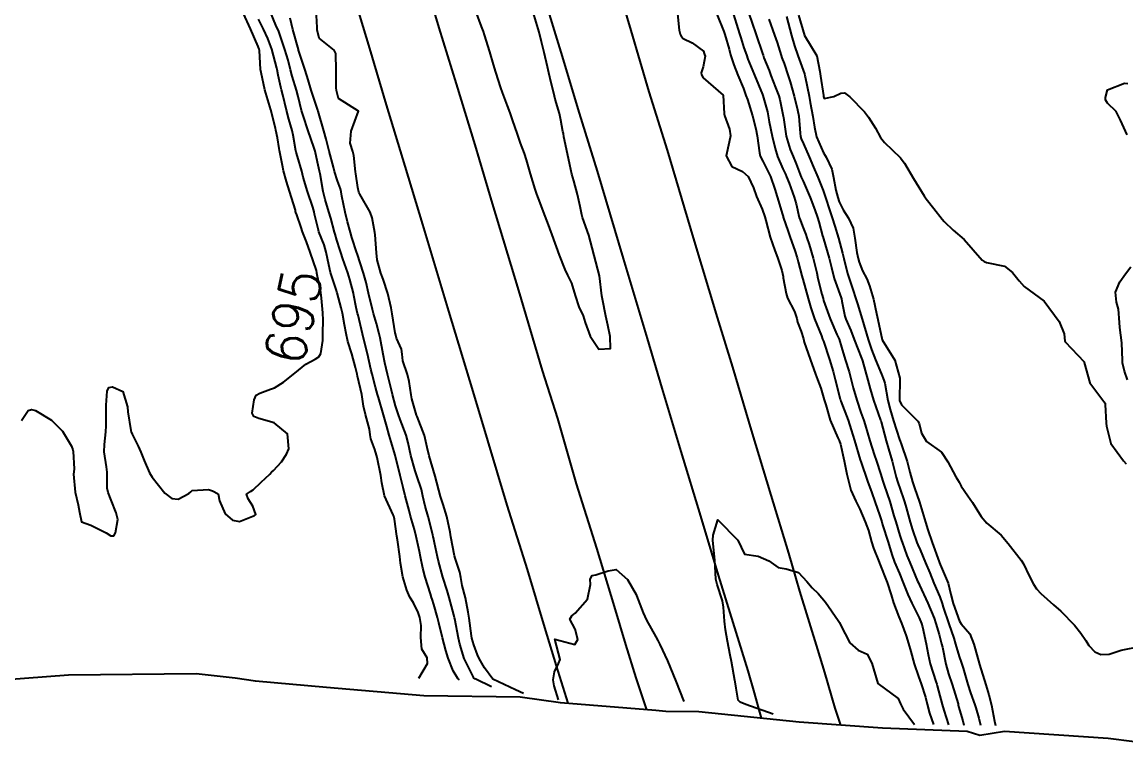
# Model space of a CAD drawing. Header units: metres. Extents: x 292545 to 299085, y 7450245 to 7463078.
# Drawn here: x 293987.8 to 294096.9, y 7462600.9 to 7462672.1 of the extents above; entities that cross this region are included whole.
import ezdxf
from ezdxf.enums import TextEntityAlignment as Align

# ---------------------------------------------------------------- set-up
doc = ezdxf.new("R2010")
doc.units = ezdxf.units.M
for name, color, linetype in [('Area', 45, 'Continuous'), ('Cotas', 45, 'Continuous'), ('Curvas de Nivel 1m', 11, 'Continuous'), ('Curvas de Nivel 5m', 15, 'Continuous'), ('Vias Primárias', 230, 'Continuous')]:
    doc.layers.add(name, color=color, linetype=linetype)
doc.styles.add('Style-STANDARD', font='STANDARD.shx')

msp = doc.modelspace()

# ---------------------------------------------------------------- linework, layer by layer
at = {"layer": 'Area'}
msp.add_polyline3d([(294097.75, 7462600.94, 694.28), (294095.13, 7462601.27, 694.26), (294084.87, 7462601.97, 694.52), (294082.43, 7462601.58, 695.22), (294081.2, 7462601.97, 695.78), (294072.83, 7462602.31, 700.39), (294064.59, 7462602.89, 700.31), (294054.66, 7462603.92, 699.52), (294051.42, 7462603.96, 700.16), (294050.43, 7462604.04, 700.27), (294041, 7462604.82, 700.18), (294037.02, 7462605.38, 699.83), (294027.5, 7462605.5, 695.88), (294017.87, 7462606.31, 696.15), (294010.86, 7462606.96, 695.68), (294008.85, 7462607.26, 695.56), (294004.98, 7462607.66, 695.81), (293992.36, 7462607.53, 696.35), (293985.83, 7462607.04, 695.91)], dxfattribs=at)
at = {"layer": 'Curvas de Nivel 1m', "flags": 128}
for points, elevation in [([(294031.01, 7462607.08), (294030.83, 7462607.21), (294030.39, 7462607.97), (294029.89, 7462609.22), (294029.65, 7462609.98), (294029.33, 7462611.22), (294028.97, 7462612.7), (294028.83, 7462613.23), (294028.47, 7462614.54), (294028.3, 7462615.07), (294028.25, 7462615.23), (294028.14, 7462615.57), (294027.62, 7462617.24), (294027.39, 7462618.12), (294027.15, 7462619.25), (294027.04, 7462619.77), (294026.73, 7462621.26), (294026.55, 7462621.95), (294026.18, 7462623.26), (294026.03, 7462623.81), (294025.64, 7462625.27), (294025.43, 7462626.09), (294025.15, 7462627.27), (294024.64, 7462629.28), (294024.06, 7462631.29), (294023.83, 7462632.13), (294023.5, 7462633.29), (294023, 7462635), (294022.92, 7462635.3), (294022.72, 7462636.01), (294022.37, 7462637.3), (294022.26, 7462637.79), (294021.92, 7462639.31), (294021.63, 7462640.46), (294021.42, 7462641.31), (294020.98, 7462643.14), (294020.94, 7462643.32), (294020.81, 7462643.91), (294020.58, 7462645.07), (294020.52, 7462645.32), (294020.17, 7462646.66), (294019.96, 7462647.33), (294019.49, 7462648.72), (294019.27, 7462649.34), (294019.17, 7462649.63), (294018.89, 7462650.55), (294018.71, 7462651.16), (294018.66, 7462651.35), (294018.29, 7462652.73), (294018.11, 7462653.36), (294017.72, 7462654.58), (294017.52, 7462655.36), (294017.23, 7462657.11), (294017.18, 7462657.37), (294016.98, 7462658.26), (294016.73, 7462659.37), (294016.62, 7462659.76), (294016.06, 7462661.38), (294015.54, 7462662.89), (294015.39, 7462663.39), (294015.06, 7462664.78), (294014.9, 7462665.39), (294014.48, 7462666.79), (294014.31, 7462667.4), (294014.06, 7462668.37), (294013.76, 7462669.41), (294013.14, 7462671.18), (294013.04, 7462671.42), (294012.93, 7462671.64), (294012.19, 7462673.43)], 697), ([(294037.34, 7462605.73), (294036.56, 7462606.09), (294034.29, 7462607.16), (294033.49, 7462608.27), (294032.94, 7462609.18), (294032.78, 7462609.56), (294032.42, 7462610.54), (294032.23, 7462611.19), (294032.19, 7462611.43), (294031.96, 7462613.19), (294031.88, 7462613.78), (294031.61, 7462615.2), (294031.29, 7462616.4), (294031.13, 7462617.2), (294031.04, 7462617.74), (294030.56, 7462619.21), (294030.55, 7462619.24), (294030.52, 7462619.34), (294030.16, 7462621.21), (294030.09, 7462621.68), (294029.76, 7462623.22), (294029.38, 7462624.43), (294029.13, 7462625.22), (294028.61, 7462627.23), (294028, 7462629.24), (294027.82, 7462630.07), (294027.55, 7462631.24), (294026.82, 7462633.12), (294026.76, 7462633.25), (294026.7, 7462633.47), (294026.31, 7462634.86), (294026.23, 7462635.26), (294026.05, 7462636.58), (294025.86, 7462637.26), (294025.41, 7462638.62), (294025.33, 7462639.27), (294025.29, 7462639.79), (294024.78, 7462640.87), (294024.68, 7462641.28), (294024.66, 7462641.41), (294024.34, 7462643.28), (294024.25, 7462643.85), (294023.94, 7462645.29), (294023.45, 7462646.7), (294023.23, 7462647.3), (294022.87, 7462648.62), (294022.79, 7462649.3), (294022.67, 7462651.07), (294022.65, 7462651.3), (294022.39, 7462652.78), (294022.19, 7462653.31), (294021.15, 7462655.11), (294021.05, 7462655.32), (294020.96, 7462655.78), (294020.76, 7462657.12), (294020.74, 7462657.32), (294020.58, 7462658.92), (294020.47, 7462659.33), (294020.2, 7462660.14), (294020.3, 7462661.33), (294021.04, 7462663.32), (294019.06, 7462664.55), (294018.85, 7462665.35), (294018.81, 7462665.62), (294018.82, 7462667.35), (294018.78, 7462669.02), (294018.62, 7462669.35), (294017.13, 7462670.54), (294016.95, 7462671.37), (294016.93, 7462671.58), (294016.85, 7462673.37)], 699), ([(294032.58, 7462673.19), (294033.15, 7462671.68), (294033.34, 7462671.18), (294033.45, 7462670.87), (294033.97, 7462669.17), (294034.35, 7462667.92), (294034.58, 7462667.17), (294035.07, 7462665.63), (294035.24, 7462665.16), (294035.73, 7462663.83), (294035.97, 7462663.15), (294036.25, 7462662.36), (294036.67, 7462661.14), (294037.01, 7462660.16), (294037.39, 7462659.13), (294037.6, 7462658.51), (294038.01, 7462657.12), (294038.47, 7462655.61), (294038.63, 7462655.11), (294038.94, 7462654.26), (294039.38, 7462653.11), (294039.67, 7462652.34), (294040.14, 7462651.1), (294040.87, 7462649.09), (294041.42, 7462647.64), (294041.7, 7462647.08), (294042.07, 7462646.29), (294042.45, 7462645.07), (294042.82, 7462643.97), (294043.22, 7462643.06), (294043.43, 7462642.42), (294043.93, 7462641.05), (294044.77, 7462639.77), (294045.95, 7462639.85), (294045.92, 7462641.03), (294045.66, 7462642.16), (294045.48, 7462643.03), (294045.13, 7462644.73), (294045.09, 7462645.04), (294044.85, 7462647.04), (294044.33, 7462649.05), (294044.14, 7462649.79), (294043.79, 7462651.05), (294043.18, 7462652.79), (294043.11, 7462653.06), (294042.94, 7462653.88), (294042.67, 7462655.06), (294042.31, 7462656.42), (294042.13, 7462657.07), (294041.91, 7462658), (294041.68, 7462659.08), (294041.34, 7462660.77), (294041.28, 7462661.09), (294041.24, 7462661.3), (294041.04, 7462662.42), (294040.88, 7462663.09), (294040.47, 7462664.5), (294040.32, 7462665.09), (294040.06, 7462666.11), (294039.84, 7462667.1), (294039.71, 7462667.71), (294039.39, 7462669.11), (294039.13, 7462670.16), (294038.89, 7462671.11), (294038.8, 7462671.46), (294038.3, 7462673.12)], 699), ([(294052.55, 7462672.95), (294052.74, 7462671.34), (294052.84, 7462670.94), (294052.91, 7462670.73), (294053.13, 7462670.5), (294054, 7462670.06), (294055.12, 7462669.25), (294055.19, 7462669), (294055.22, 7462668.92), (294055.29, 7462668.74), (294055.1, 7462667.69), (294054.9, 7462667.12), (294054.94, 7462666.92), (294055.09, 7462666.61), (294057.06, 7462664.9), (294057.18, 7462663.04), (294057.21, 7462662.9), (294057.69, 7462661.55), (294057.81, 7462660.89), (294057.66, 7462660.24), (294057.38, 7462658.89), (294057.94, 7462657.85), (294058.98, 7462657.36), (294059.54, 7462656.86), (294060.08, 7462655.74), (294060.37, 7462654.86), (294060.93, 7462653.63), (294061.19, 7462652.85), (294061.28, 7462652.49), (294061.71, 7462650.84), (294062.19, 7462649.53), (294062.45, 7462648.83), (294062.86, 7462647.57), (294062.99, 7462646.97), (294063.01, 7462646.83), (294063.29, 7462645.27), (294063.45, 7462644.82), (294064.12, 7462643.51), (294064.34, 7462642.81), (294064.43, 7462642.44), (294064.79, 7462641.53), (294065, 7462640.8), (294065.09, 7462640.48), (294065.68, 7462638.79), (294066.21, 7462637.31), (294066.41, 7462636.78), (294066.72, 7462635.92), (294067.07, 7462634.78), (294067.21, 7462634.27), (294067.66, 7462632.77), (294068.42, 7462631.01), (294068.53, 7462630.76), (294068.66, 7462630.38), (294069.03, 7462628.75), (294069.3, 7462627.43), (294069.46, 7462626.75), (294069.71, 7462625.85), (294070.2, 7462624.74), (294070.58, 7462623.96), (294071.11, 7462622.72), (294071.43, 7462621.85), (294071.75, 7462620.72), (294071.93, 7462620.11), (294072.48, 7462618.71), (294072.52, 7462618.61), (294073.28, 7462616.7), (294073.67, 7462615.5), (294073.92, 7462614.7), (294074.45, 7462613.3), (294074.71, 7462612.69), (294075.18, 7462611.43), (294075.41, 7462610.68), (294075.62, 7462609.87), (294075.95, 7462608.67), (294076.38, 7462607.42), (294076.65, 7462606.67), (294077.07, 7462605.37), (294077.25, 7462604.66), (294077.48, 7462603.79), (294077.86, 7462602.65)], 699), ([(294056.46, 7462672.9), (294057.14, 7462671.18), (294057.23, 7462670.89), (294057.66, 7462669.43), (294057.81, 7462668.89), (294058.12, 7462667.9), (294058.52, 7462666.88), (294059.07, 7462665.54), (294059.32, 7462664.87), (294059.47, 7462664.46), (294059.99, 7462662.86), (294060.3, 7462661.58), (294060.43, 7462660.86), (294060.65, 7462659.2), (294060.73, 7462658.85), (294060.99, 7462658.36), (294061.75, 7462656.84), (294062.18, 7462655.61), (294062.4, 7462654.84), (294062.93, 7462653.09), (294062.99, 7462652.89), (294063.01, 7462652.83), (294063.49, 7462651.4), (294063.7, 7462650.82), (294064.15, 7462649.54), (294064.38, 7462648.81), (294064.48, 7462648.42), (294064.86, 7462647.03), (294064.91, 7462646.8), (294064.94, 7462646.71), (294065.48, 7462644.79), (294065.75, 7462643.86), (294066.1, 7462642.79), (294066.79, 7462641.09), (294066.91, 7462640.78), (294067, 7462640.56), (294067.58, 7462638.77), (294067.94, 7462637.57), (294068.15, 7462636.77), (294068.65, 7462634.83), (294068.67, 7462634.76), (294068.71, 7462634.64), (294069.43, 7462632.75), (294069.74, 7462631.81), (294070.05, 7462630.74), (294070.63, 7462628.82), (294070.66, 7462628.73), (294070.68, 7462628.68), (294071.34, 7462626.72), (294071.76, 7462625.56), (294072.08, 7462624.72), (294072.57, 7462623.29), (294072.76, 7462622.71), (294072.84, 7462622.42), (294073.39, 7462620.7), (294073.76, 7462619.47), (294074.02, 7462618.7), (294074.51, 7462617.58), (294074.88, 7462616.68), (294075.32, 7462615.52), (294075.71, 7462614.67), (294076.45, 7462613.2), (294076.68, 7462612.66), (294076.77, 7462612.32), (294077.13, 7462610.65), (294077.33, 7462609.58), (294077.54, 7462608.65), (294078.09, 7462606.93), (294078.19, 7462606.64), (294078.23, 7462606.5), (294078.37, 7462605.99), (294078.73, 7462604.64), (294078.89, 7462604.09), (294079.36, 7462602.63)], 698), ([(294058.08, 7462672.88), (294058.53, 7462671.49), (294058.72, 7462670.87), (294058.81, 7462670.56), (294059.12, 7462669.59), (294059.37, 7462668.87), (294059.52, 7462668.45), (294060.17, 7462666.86), (294060.95, 7462664.97), (294060.99, 7462664.85), (294061.06, 7462664.63), (294061.45, 7462663.25), (294061.53, 7462662.84), (294061.62, 7462662.26), (294061.91, 7462660.84), (294062.21, 7462659.63), (294062.45, 7462658.84), (294062.98, 7462657.61), (294063.23, 7462657.08), (294063.34, 7462656.82), (294063.6, 7462656.19), (294064.09, 7462654.81), (294064.28, 7462654.15), (294064.6, 7462652.8), (294064.68, 7462652.56), (294064.91, 7462651.93), (294065.23, 7462651.12), (294065.34, 7462650.8), (294065.56, 7462650.13), (294065.97, 7462648.79), (294066.32, 7462647.32), (294066.44, 7462646.78), (294066.83, 7462645.23), (294066.95, 7462644.78), (294067, 7462644.6), (294067.64, 7462642.77), (294068.32, 7462641.23), (294068.53, 7462640.76), (294068.77, 7462639.99), (294069.14, 7462638.75), (294069.52, 7462637.53), (294069.74, 7462636.74), (294069.94, 7462635.96), (294070.29, 7462634.74), (294070.69, 7462633.52), (294070.97, 7462632.73), (294071.11, 7462632.3), (294071.58, 7462630.72), (294072.01, 7462629.35), (294072.22, 7462628.71), (294072.62, 7462627.48), (294072.87, 7462626.71), (294073, 7462626.32), (294073.55, 7462624.7), (294073.96, 7462623.31), (294074.14, 7462622.69), (294074.55, 7462621.34), (294074.71, 7462620.85), (294074.76, 7462620.69), (294075.23, 7462619.38), (294075.52, 7462618.68), (294076.3, 7462616.85), (294076.39, 7462616.66), (294076.42, 7462616.59), (294076.49, 7462616.43), (294077.31, 7462614.65), (294077.93, 7462613.17), (294078.11, 7462612.64), (294078.43, 7462611.55), (294078.67, 7462610.64), (294078.74, 7462610.31), (294079.08, 7462608.63), (294079.36, 7462607.66), (294079.71, 7462606.63), (294080.29, 7462604.69), (294080.3, 7462604.62), (294080.35, 7462604.45), (294080.76, 7462603.04), (294080.88, 7462602.61)], 697), ([(294059.64, 7462672.87), (294059.92, 7462672.1), (294060.35, 7462670.86), (294060.96, 7462669), (294061.02, 7462668.85), (294061.11, 7462668.6), (294061.61, 7462667.35), (294061.8, 7462666.84), (294062.26, 7462665.64), (294062.58, 7462664.83), (294062.69, 7462664.46), (294063.02, 7462662.82), (294063.04, 7462662.69), (294063.3, 7462660.83), (294063.69, 7462659.51), (294063.98, 7462658.82), (294064.29, 7462658.11), (294064.79, 7462656.8), (294064.97, 7462656.38), (294065.69, 7462654.79), (294066.15, 7462653.57), (294066.39, 7462652.79), (294066.52, 7462652.38), (294066.91, 7462650.99), (294066.95, 7462650.83), (294066.96, 7462650.78), (294066.99, 7462650.69), (294067.54, 7462648.77), (294067.77, 7462647.87), (294068.06, 7462646.77), (294068.74, 7462644.84), (294068.77, 7462644.76), (294068.82, 7462644.51), (294069.1, 7462643.05), (294069.2, 7462642.75), (294069.68, 7462641.63), (294070.02, 7462640.74), (294070.76, 7462638.89), (294070.82, 7462638.73), (294070.86, 7462638.62), (294071.36, 7462636.72), (294071.6, 7462635.85), (294071.94, 7462634.72), (294072.63, 7462632.76), (294072.65, 7462632.71), (294072.68, 7462632.6), (294073.18, 7462630.7), (294073.42, 7462629.93), (294073.79, 7462628.7), (294074.19, 7462627.12), (294074.31, 7462626.69), (294074.6, 7462625.84), (294074.9, 7462624.99), (294075, 7462624.68), (294075.16, 7462624.11), (294075.55, 7462622.68), (294075.79, 7462621.91), (294076.23, 7462620.66), (294076.32, 7462620.44), (294076.54, 7462619.94), (294077.08, 7462618.65), (294077.49, 7462617.67), (294077.91, 7462616.65), (294078.48, 7462615.28), (294078.72, 7462614.64), (294078.83, 7462614.27), (294079.37, 7462612.63), (294079.86, 7462611.2), (294080.04, 7462610.62), (294080.41, 7462609.4), (294080.61, 7462608.83), (294080.68, 7462608.62), (294080.79, 7462608.22), (294081.27, 7462606.61), (294081.54, 7462605.78), (294081.96, 7462604.6), (294082.06, 7462604.3), (294082.34, 7462603.28), (294082.52, 7462602.59)], 696), ([(294063.32, 7462672.66), (294063.82, 7462670.81), (294064.14, 7462669.79), (294064.46, 7462668.81), (294065.1, 7462667.01), (294065.16, 7462666.8), (294065.19, 7462666.7), (294065.56, 7462664.8), (294065.68, 7462664.17), (294065.94, 7462662.79), (294066.09, 7462661.73), (294066.29, 7462660.79), (294067, 7462659.19), (294067.16, 7462658.94), (294067.26, 7462658.78), (294067.8, 7462657.58), (294067.99, 7462656.76), (294068.21, 7462655.51), (294068.4, 7462654.76), (294068.55, 7462654.36), (294068.93, 7462653.56), (294069.46, 7462652.74), (294069.92, 7462651.75), (294070.09, 7462650.74), (294070.29, 7462649.33), (294070.41, 7462648.74), (294070.51, 7462648.38), (294070.86, 7462647.51), (294071.26, 7462646.73), (294071.53, 7462646.03), (294071.93, 7462644.72), (294072.24, 7462643.29), (294072.35, 7462642.71), (294072.78, 7462640.71), (294074.06, 7462638.7), (294074.53, 7462636.9), (294074.54, 7462636.69), (294074.49, 7462634.91), (294074.52, 7462634.69), (294074.71, 7462634.26), (294076.32, 7462632.67), (294076.45, 7462632.43), (294076.67, 7462631.47), (294077.16, 7462630.66), (294078.65, 7462629.59), (294079.29, 7462628.63), (294080.07, 7462627.17), (294080.39, 7462626.62), (294080.61, 7462626.23), (294081.26, 7462625.27), (294081.72, 7462624.6), (294082.57, 7462623.24), (294083.15, 7462622.58), (294084.55, 7462621.4), (294085.26, 7462620.56), (294086.52, 7462618.91), (294086.75, 7462618.55), (294087.33, 7462617.37), (294087.74, 7462616.53), (294088.04, 7462616.08), (294088.48, 7462615.62), (294089.72, 7462614.51), (294090.46, 7462613.86), (294091.8, 7462612.49), (294092.43, 7462611.68), (294092.92, 7462610.96), (294093.23, 7462610.47), (294093.82, 7462609.86), (294094.41, 7462609.6), (294095.22, 7462609.63), (294096.42, 7462610.01), (294098.42, 7462610.4)], 694), ([(294064.52, 7462672.81), (294065.13, 7462670.8), (294066.34, 7462668.79), (294066.63, 7462667.25), (294066.68, 7462666.78), (294066.98, 7462664.87), (294066.99, 7462664.78), (294067.06, 7462664.58), (294068, 7462664.77), (294068.71, 7462665.11), (294069.07, 7462665.13), (294069.61, 7462664.74), (294071.05, 7462663.24), (294071.43, 7462662.73), (294072.12, 7462661.62), (294072.63, 7462660.71), (294073.01, 7462660.2), (294073.78, 7462659.48), (294074.6, 7462658.69), (294074.78, 7462658.47), (294074.99, 7462658.18), (294075.9, 7462656.67), (294076.95, 7462654.94), (294077.14, 7462654.66), (294077.9, 7462653.68), (294078.72, 7462652.64), (294078.92, 7462652.41), (294079.81, 7462651.53), (294080.89, 7462650.61), (294082.69, 7462648.59), (294082.87, 7462648.44), (294083.1, 7462648.36), (294084.87, 7462647.98), (294085.66, 7462647.36), (294086.32, 7462646.55), (294086.84, 7462645.96), (294088.82, 7462644.52), (294090.3, 7462642.51), (294090.79, 7462641.28), (294090.86, 7462640.58), (294090.89, 7462640.5), (294092.75, 7462638.51), (294092.77, 7462638.47), (294092.77, 7462638.45), (294093.33, 7462636.46), (294094.71, 7462634.59), (294094.82, 7462634.45), (294094.85, 7462634.3), (294094.94, 7462632.45), (294094.96, 7462632.17), (294095.41, 7462630.44), (294096.64, 7462628.75), (294096.91, 7462628.43)], 693), ([(294026.99, 7462607.25), (294027.86, 7462608.7), (294027.83, 7462609.24), (294027.29, 7462610.12), (294027.18, 7462611.25), (294027.23, 7462612.46), (294027.1, 7462613.25), (294026.94, 7462613.73), (294026.47, 7462614.7), (294026.11, 7462615.26), (294025.8, 7462615.95), (294025.4, 7462617.27), (294025.18, 7462618.61), (294025.1, 7462619.27), (294024.88, 7462620.94), (294024.83, 7462621.28), (294024.57, 7462622.98), (294024.51, 7462623.28), (294024.45, 7462623.41), (294023.6, 7462625.29), (294023.34, 7462626.56), (294023.24, 7462627.29), (294022.88, 7462629.06), (294022.82, 7462629.3), (294022.65, 7462629.86), (294022.26, 7462630.9), (294022.18, 7462631.31), (294022.1, 7462631.88), (294021.71, 7462633.31), (294021.52, 7462634.13), (294021.34, 7462635.31), (294020.94, 7462637.11), (294020.89, 7462637.32), (294020.74, 7462637.97), (294020.36, 7462639.33), (294019.98, 7462640.54), (294019.8, 7462641.33), (294019.64, 7462642.19), (294019.43, 7462643.34), (294019.32, 7462643.85), (294018.92, 7462645.35), (294018.89, 7462645.41), (294018.84, 7462645.58), (294018.27, 7462647.36), (294018.09, 7462648.13), (294017.84, 7462649.36), (294017.62, 7462650.09), (294017.12, 7462651.37), (294017.06, 7462651.53), (294016.91, 7462652.22), (294016.69, 7462653.14), (294016.63, 7462653.37), (294016.5, 7462653.81), (294015.97, 7462655.38), (294015.56, 7462656.79), (294015.41, 7462657.39), (294014.99, 7462658.84), (294014.86, 7462659.26), (294014.83, 7462659.39), (294014.56, 7462660.94), (294014.46, 7462661.4), (294014.14, 7462662.51), (294013.91, 7462663.41), (294013.54, 7462664.94), (294013.42, 7462665.41), (294013.35, 7462665.69), (294013.09, 7462666.89), (294012.97, 7462667.42), (294012.94, 7462667.58), (294012.45, 7462669.43), (294012.06, 7462670.5), (294011.65, 7462671.43), (294011.15, 7462672.4)], 696), ([(294034.18, 7462606.4), (294032.62, 7462607.13), (294032.51, 7462607.19), (294032.44, 7462607.25), (294032.38, 7462607.34), (294031.47, 7462609.2), (294031.03, 7462610.59), (294030.9, 7462611.21), (294030.54, 7462613.12), (294030.52, 7462613.21), (294030.46, 7462613.5), (294030, 7462615.21), (294029.78, 7462615.92), (294029.36, 7462617.22), (294028.94, 7462618.81), (294028.84, 7462619.23), (294028.54, 7462620.64), (294028.43, 7462621.12), (294028.41, 7462621.23), (294028.37, 7462621.41), (294027.9, 7462623.24), (294027.6, 7462624.26), (294027.38, 7462625.25), (294027.24, 7462625.89), (294026.8, 7462627.25), (294026.62, 7462627.75), (294026.21, 7462629.26), (294025.93, 7462630.53), (294025.73, 7462631.26), (294025.15, 7462632.81), (294024.98, 7462633.28), (294024.91, 7462633.49), (294024.7, 7462634.19), (294024.4, 7462635.28), (294024.28, 7462635.72), (294023.88, 7462637.29), (294023.62, 7462638.42), (294023.45, 7462639.29), (294023.16, 7462640.91), (294023.08, 7462641.3), (294022.79, 7462642.33), (294022.52, 7462643.3), (294022.41, 7462643.7), (294022.03, 7462645.31), (294021.79, 7462646.36), (294021.53, 7462647.31), (294020.88, 7462649.24), (294020.86, 7462649.32), (294020.38, 7462650.81), (294020.23, 7462651.33), (294019.95, 7462652.37), (294019.71, 7462653.34), (294019.39, 7462654.9), (294019.32, 7462655.34), (294019.25, 7462655.64), (294018.96, 7462656.41), (294018.65, 7462657.35), (294018.54, 7462657.79), (294018.14, 7462659.36), (294017.82, 7462660.55), (294017.61, 7462661.36), (294017.04, 7462663.31), (294017.03, 7462663.37), (294017.02, 7462663.4), (294016.36, 7462665.38), (294016.04, 7462666.42), (294015.76, 7462667.38), (294015.11, 7462669.35), (294015.1, 7462669.38), (294015.09, 7462669.41), (294014.55, 7462671.4), (294014.26, 7462672.51)], 698), ([(294097.02, 7462660.97), (294096.36, 7462662.43), (294095.91, 7462663.29), (294095.06, 7462664.11), (294094.88, 7462664.45), (294094.86, 7462664.65), (294095.07, 7462665.42), (294096.74, 7462666.09), (294097.08, 7462666.05)], 693), ([(294097.05, 7462636.73), (294096.74, 7462637.61), (294096.56, 7462638.43), (294096.54, 7462638.65), (294096.48, 7462640.42), (294096.29, 7462641.92), (294096.24, 7462642.43), (294096.14, 7462643.75), (294095.94, 7462644.43), (294095.85, 7462645.42), (294096.3, 7462646.43), (294096.86, 7462647.23), (294097.36, 7462647.93)], 693)]:
    msp.add_lwpolyline(points, dxfattribs=dict(at, elevation=elevation))
at = {"layer": 'Curvas de Nivel 5m', "flags": 128}
for points, elevation in [([(293987.7, 7462632.73), (293988.36, 7462633.7), (293988.69, 7462633.81), (293989.09, 7462633.7), (293990.68, 7462632.76), (293991.78, 7462631.67), (293992.65, 7462630.17), (293992.79, 7462629.81), (293992.83, 7462629.66), (293992.92, 7462627.95), (293992.87, 7462627.66), (293992.86, 7462627.42), (293993.03, 7462625.65), (293993.32, 7462624.39), (293993.46, 7462623.65), (293993.64, 7462622.72), (293994.56, 7462622.36), (293996.08, 7462621.61), (293996.55, 7462621.32), (293996.83, 7462621.32), (293997, 7462621.61), (293997.22, 7462622.95), (293997.08, 7462623.6), (293996.59, 7462624.84), (293996.28, 7462625.61), (293996.19, 7462626.02), (293996.18, 7462627.61), (293996.11, 7462628.13), (293995.9, 7462629.62), (293995.92, 7462630.35), (293996.05, 7462631.62), (293996.09, 7462632.2), (293996.09, 7462633.62), (293996.08, 7462634.23), (293996.19, 7462635.62), (293996.35, 7462635.98), (293996.72, 7462636.07), (293997.73, 7462635.6), (293998.2, 7462634.09), (293998.24, 7462633.59), (293998.53, 7462631.72), (293998.56, 7462631.59), (293998.66, 7462631.38), (293999.25, 7462630.18), (293999.51, 7462629.58), (293999.83, 7462628.77), (294000.36, 7462627.56), (294000.62, 7462627.11), (294001.88, 7462625.55), (294002.59, 7462625), (294003.19, 7462624.93), (294004.25, 7462625.52), (294004.44, 7462625.68), (294004.6, 7462625.79), (294006.2, 7462625.9), (294006.6, 7462625.78), (294007.16, 7462625.48), (294007.28, 7462624.79), (294007.83, 7462623.48), (294008.56, 7462622.86), (294009.27, 7462622.75), (294010.57, 7462623.25), (294010.71, 7462623.3), (294010.89, 7462623.44), (294010.58, 7462624.25), (294010.12, 7462624.98), (294009.96, 7462625.45), (294010.34, 7462625.7), (294010.6, 7462625.87), (294011.41, 7462626.63), (294012.26, 7462627.42), (294012.44, 7462627.61), (294012.63, 7462627.78), (294013.4, 7462628.65), (294013.91, 7462629.41), (294014.15, 7462629.91), (294014.01, 7462631.41), (294012.68, 7462632.48), (294011.19, 7462632.93), (294010.69, 7462633.13), (294010.51, 7462633.44), (294010.71, 7462634.76), (294010.92, 7462635.23), (294011.26, 7462635.43), (294012.33, 7462635.81), (294012.72, 7462635.97), (294013.62, 7462636.52), (294014.73, 7462637.4), (294015.82, 7462638.31), (294016.75, 7462638.78), (294017.1, 7462639.02), (294017.29, 7462639.36), (294017.49, 7462640.65), (294017.5, 7462641.36), (294017.52, 7462642.65), (294017.49, 7462643.36), (294017.38, 7462644.81), (294017.3, 7462645.37), (294016.92, 7462647.3), (294016.91, 7462647.37), (294016.86, 7462647.56), (294016.25, 7462649.38), (294015.9, 7462650.38), (294015.5, 7462651.38), (294015.35, 7462651.82), (294014.92, 7462653.06), (294014.82, 7462653.29), (294014.81, 7462653.39), (294014.8, 7462653.52), (294014.21, 7462655.4), (294013.91, 7462656.35), (294013.62, 7462657.41), (294013.5, 7462657.94), (294013.23, 7462659.42), (294013.19, 7462659.61), (294013.02, 7462660.67), (294012.87, 7462661.42), (294012.83, 7462661.62), (294012.36, 7462663.43), (294012.06, 7462664.43), (294011.78, 7462665.43), (294011.39, 7462667.14), (294011.35, 7462667.44), (294011.25, 7462669.3), (294011.22, 7462669.44), (294011.12, 7462669.7), (294010.34, 7462671.45), (294009.66, 7462672.96)], 695), ([(294061.59, 7462672.41), (294062.15, 7462670.83), (294062.4, 7462670.11), (294062.82, 7462668.82), (294062.89, 7462668.6), (294063.11, 7462668.03), (294063.51, 7462666.82), (294063.69, 7462666.21), (294064.08, 7462664.81), (294064.43, 7462663.43), (294064.54, 7462662.81), (294064.67, 7462661.15), (294064.72, 7462660.8), (294064.78, 7462660.58), (294065.01, 7462660.07), (294065.56, 7462658.79), (294066, 7462657.77), (294066.42, 7462656.79), (294066.95, 7462655.47), (294067.19, 7462654.78), (294067.61, 7462653.45), (294067.84, 7462652.77), (294068.1, 7462651.95), (294068.47, 7462650.76), (294068.88, 7462649.27), (294069, 7462648.76), (294069.38, 7462647.27), (294069.54, 7462646.75), (294069.9, 7462645.68), (294070.2, 7462644.74), (294070.34, 7462644.26), (294070.8, 7462642.73), (294071.4, 7462640.72), (294071.74, 7462639.75), (294072.14, 7462638.72), (294072.74, 7462637.31), (294072.96, 7462636.71), (294073.04, 7462636.4), (294073.35, 7462634.7), (294073.58, 7462633.82), (294073.91, 7462632.7), (294074.51, 7462630.85), (294074.56, 7462630.69), (294074.66, 7462630.41), (294075.25, 7462628.68), (294075.54, 7462627.6), (294075.8, 7462626.67), (294076, 7462626.06), (294076.48, 7462624.66), (294076.59, 7462624.33), (294077.06, 7462622.66), (294077.29, 7462621.92), (294077.74, 7462620.65), (294078.41, 7462618.76), (294078.45, 7462618.64), (294078.52, 7462618.5), (294079.31, 7462616.63), (294079.59, 7462615.52), (294079.82, 7462614.63), (294080.45, 7462612.88), (294080.61, 7462612.62), (294081.47, 7462611.64), (294081.86, 7462610.6), (294081.97, 7462610.15), (294082.4, 7462608.59), (294083.04, 7462606.58), (294083.34, 7462605.6), (294083.61, 7462604.58), (294083.91, 7462603), (294083.99, 7462602.57)], 695), ([(294062.01, 7462603.7), (294059.31, 7462604.63), (294058.75, 7462604.87), (294058.56, 7462605.08), (294058.37, 7462606.25), (294058.26, 7462606.88), (294058.24, 7462607.02), (294057.89, 7462608.89), (294057.78, 7462609.51), (294057.51, 7462610.89), (294057.31, 7462612.02), (294057.22, 7462612.89), (294057.1, 7462614.26), (294057.02, 7462614.89), (294056.49, 7462616.52), (294056.38, 7462616.9), (294056.36, 7462617.04), (294056.25, 7462618.9), (294056.23, 7462619.2), (294056.06, 7462620.9), (294056.08, 7462621.37), (294056.56, 7462622.9), (294058.54, 7462620.88), (294059.17, 7462619.51), (294060.53, 7462619.3), (294061.6, 7462618.84), (294062.51, 7462618.2), (294063.29, 7462618.04), (294064.51, 7462617.7), (294065.36, 7462616.8), (294065.87, 7462616.18), (294066.48, 7462615.61), (294067.2, 7462614.77), (294068.45, 7462612.95), (294068.57, 7462612.76), (294068.68, 7462612.53), (294069.61, 7462610.75), (294070.42, 7462610.02), (294071.3, 7462609.61), (294071.76, 7462608.72), (294072.37, 7462606.71), (294074.36, 7462605.24), (294074.59, 7462604.69), (294074.87, 7462604.17), (294076, 7462602.67)], 700), ([(294040.8, 7462605.09), (294040.37, 7462606.5), (294040.28, 7462607.09), (294040.39, 7462607.88), (294040.8, 7462608.68), (294040.96, 7462609.08), (294040.42, 7462611.09), (294042.42, 7462610.57), (294042.7, 7462611.07), (294042.44, 7462612.08), (294041.93, 7462613.08), (294042.11, 7462613.42), (294042.46, 7462613.68), (294043.66, 7462615.05), (294043.95, 7462616.51), (294043.92, 7462617.05), (294044.13, 7462617.41), (294044.5, 7462617.46), (294045.69, 7462617.85), (294046.51, 7462618), (294047.63, 7462617.01), (294048.48, 7462615.52), (294048.62, 7462615.14), (294048.66, 7462615), (294049.16, 7462613.69), (294049.5, 7462612.98), (294050.43, 7462611.34), (294050.61, 7462610.97), (294050.81, 7462610.58), (294051.57, 7462608.96), (294052.38, 7462606.95), (294053.17, 7462604.94)], 700)]:
    msp.add_lwpolyline(points, dxfattribs=dict(at, elevation=elevation))
at = {"layer": 'Vias Primárias', "elevation": 700.19}
for points in [[(294049.52, 7462604.12), (294048.48, 7462607.28), (294047.46, 7462610.56), (294046.33, 7462614.32), (294044.59, 7462620.1), (294042.59, 7462626.47), (294040.72, 7462632.91), (294039.23, 7462637.66), (294036.88, 7462645.59), (294034.27, 7462654.19), (294032.57, 7462659.97), (294030.73, 7462666.03), (294029, 7462671.56), (294027.39, 7462677)], [(294068.71, 7462602.6), (294068.16, 7462604.28), (294067.12, 7462607.79), (294066.44, 7462610.07), (294064.66, 7462615.84), (294063.57, 7462619.61), (294061.81, 7462625.34), (294059.87, 7462631.76), (294058.02, 7462638.01), (294056.53, 7462642.91), (294054.13, 7462650.8), (294051.56, 7462659.47), (294049.77, 7462665.22), (294047.98, 7462671.28), (294046.35, 7462676.76)], [(294041.74, 7462604.76), (294040.6, 7462608.47), (294039.46, 7462612.26), (294037.73, 7462617.99), (294035.73, 7462624.36), (294033.8, 7462630.75), (294032.35, 7462635.6), (294029.97, 7462643.54), (294027.4, 7462652.1), (294025.64, 7462657.86), (294023.8, 7462663.94), (294022.13, 7462669.51), (294020.51, 7462674.98)], [(294060.87, 7462603.28), (294060.18, 7462605.81), (294059.54, 7462607.97), (294057.76, 7462613.71), (294056.62, 7462617.42), (294054.86, 7462623.26), (294052.93, 7462629.67), (294051.04, 7462635.93), (294049.59, 7462640.82), (294047.21, 7462648.74), (294044.65, 7462657.38), (294042.87, 7462663.11), (294041.05, 7462669.15), (294039.37, 7462674.65)]]:
    msp.add_lwpolyline(points, dxfattribs=at)

# ---------------------------------------------------------------- texts
at = {"layer": 'Cotas', "style": 'Style-STANDARD'}
msp.add_text('695', height=4, rotation=77.4365, dxfattribs=at).set_placement((294014.58, 7462643, 695), align=Align.MIDDLE_CENTER)

doc.saveas('drawing.dxf')
